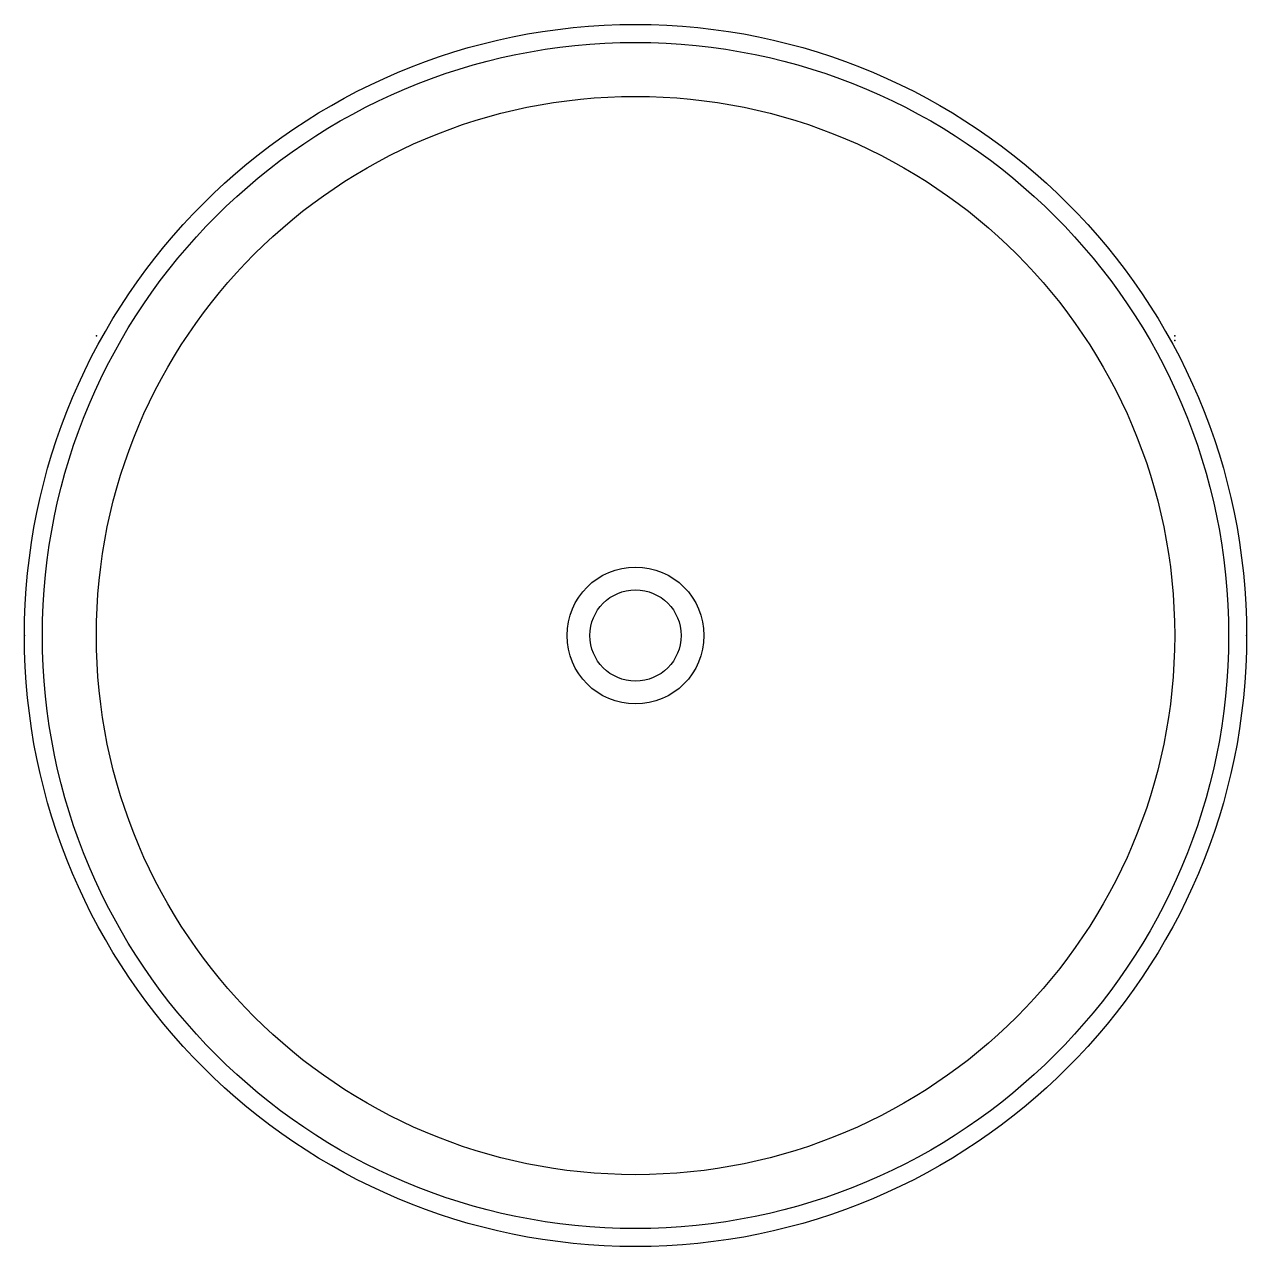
# Model space of a CAD drawing. Extents: x 2334 to 2674, y 3229 to 3569.
import ezdxf

# ---------------------------------------------------------------- set-up
doc = ezdxf.new("R2010")
doc.units = 0
doc.header["$LTSCALE"] = 450
doc.layers.get('0').update_dxf_attribs({"linetype": 'CONTINUOUS'})

msp = doc.modelspace()

# ---------------------------------------------------------------- linework, layer by layer
for radius in [170, 165, 150, 19.05, 12.7]:
    msp.add_circle((2504.35, 3398.61), radius)
at = {"color": 0, "linetype": 'BYBLOCK'}
for p in [(2354.35, 3482), (2354.35, 3482), (2654.35, 3482), (2654.35, 3480.66), (2334.35, 3398.61), (2674.35, 3398.61)]:
    msp.add_point(p, dxfattribs=at)

doc.saveas('drawing.dxf')
